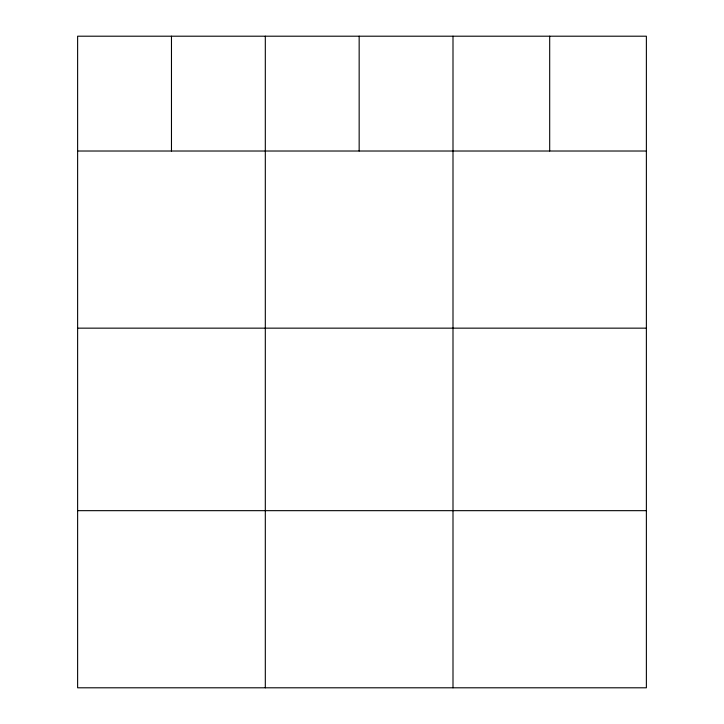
<?xml version="1.0" encoding="UTF-8"?>
<svg xmlns="http://www.w3.org/2000/svg" width="724" height="724" viewBox="0 0 724 724"><rect width="100%" height="100%" fill="white"/><g stroke="black" fill="none" stroke-linecap="round" stroke-linejoin="round"><path stroke-width="1.09" d="M646.378 151.017L646.378 687.8L77.622 687.8L77.622 36.2L646.378 36.2L646.378 151.017L77.622 151.017M77.622 328.153L646.378 328.153M77.622 510.664L646.378 510.664M549.688 36.2L549.688 151.017M452.998 36.2L452.998 687.8M359.158 36.2L359.158 151.017M265.31 36.2L265.31 687.8M171.47 36.2L171.47 151.017"/></g></svg>
